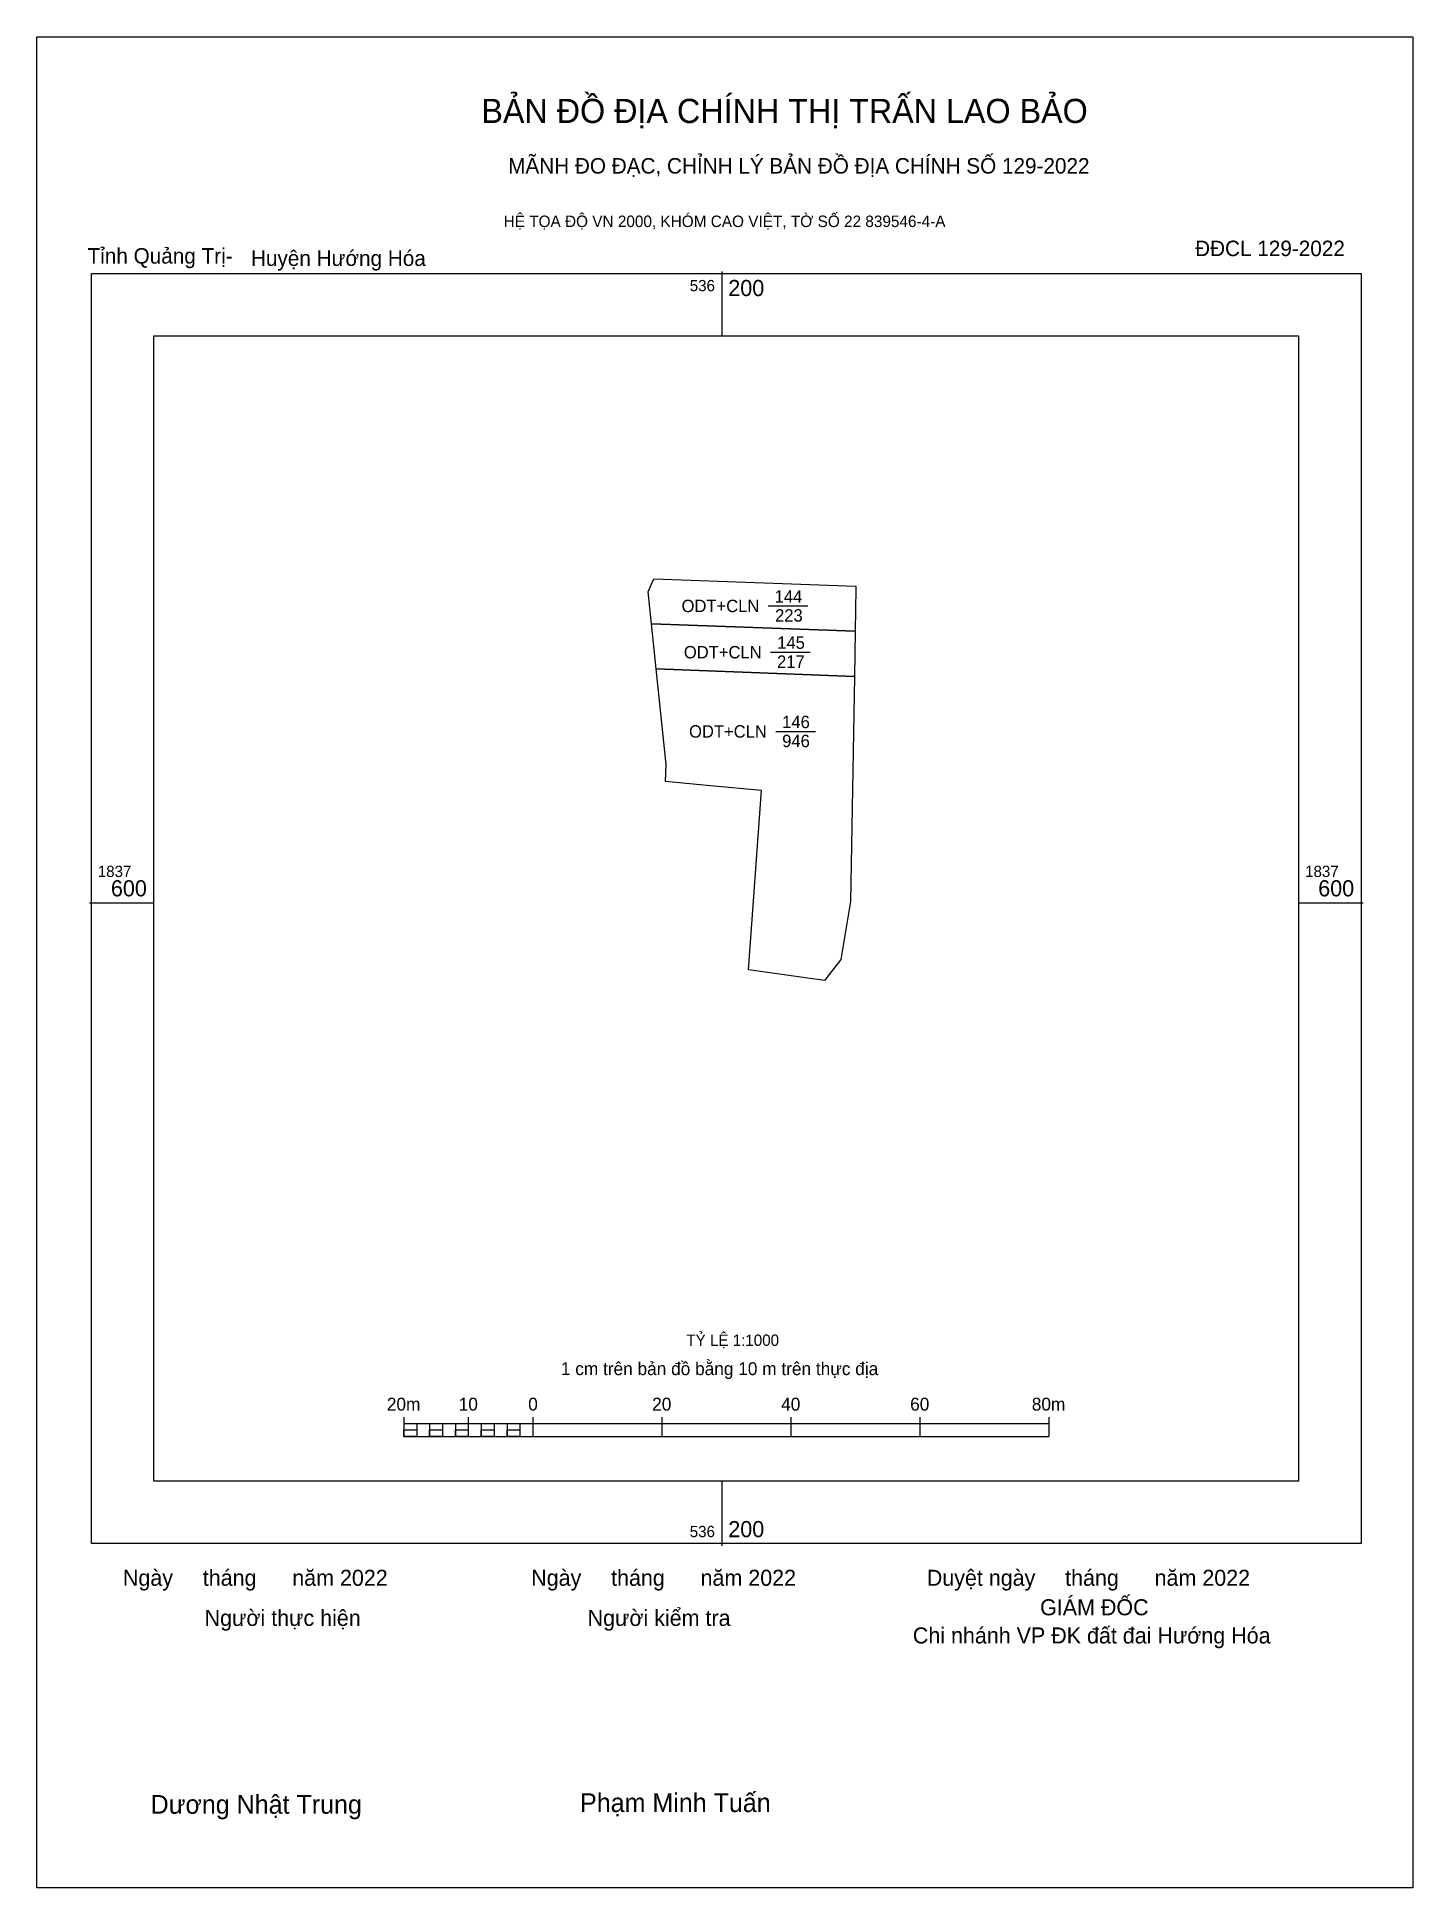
# Model space of a CAD drawing. Extents: x 536094 to 536307, y 1837447 to 1837734.
import ezdxf

# ---------------------------------------------------------------- set-up
doc = ezdxf.new("R2010")
doc.units = 0
for name, color, linetype in [('Level 10', 7, 'Continuous'), ('Level 13', 7, 'Continuous'), ('Level 15', 7, 'Continuous'), ('Level 27', 7, 'Continuous'), ('Level 5', 7, 'Continuous'), ('Level 6', 7, 'Continuous'), ('Level 62', 7, 'Continuous'), ('Level 63', 7, 'Continuous'), ('Level 9', 7, 'Continuous')]:
    doc.layers.add(name, color=color, linetype=linetype)

msp = doc.modelspace()

# ---------------------------------------------------------------- linework, layer by layer
at = {"layer": 'Level 10'}
for points in [[(536189.82, 1837636.26), (536189.09, 1837643.22), (536220.67, 1837642.09), (536220.55, 1837635.09)], [(536191.39, 1837621.43), (536189.82, 1837636.26), (536220.55, 1837635.09), (536219.93, 1837600.2), (536218.46, 1837591.19), (536215.9, 1837587.98), (536204.15, 1837589.6), (536206.13, 1837617.39), (536198.22, 1837618.13), (536191.25, 1837618.79)]]:
    msp.add_lwpolyline(points, close=True, dxfattribs=at)
at = {"layer": 'Level 13'}
for p, q in [((536207.19, 1837646.02), (536213.35, 1837646.02)), ((536207.55, 1837638.85), (536213.7, 1837638.85)), ((536208.36, 1837626.57), (536214.51, 1837626.57))]:
    msp.add_line(p, q, dxfattribs=at)
at = {"layer": 'Level 15'}
msp.add_lwpolyline([(536093.81, 1837734.21), (536307.17, 1837734.21), (536307.17, 1837447.29), (536093.81, 1837447.29)], close=True, dxfattribs=at)
at = {"layer": 'Level 27'}
for p, q in [((536189.82, 1837636.26), (536189.82, 1837636.27)), ((536220.55, 1837635.09), (536220.55, 1837635.1)), ((536191.39, 1837621.43), (536191.38, 1837621.43)), ((536191.25, 1837618.79), (536191.25, 1837618.78)), ((536198.22, 1837618.13), (536198.22, 1837618.12)), ((536204.15, 1837589.6), (536204.14, 1837589.6))]:
    msp.add_line(p, q, dxfattribs=at)
at = {"layer": 'Level 5'}
msp.add_lwpolyline([(536188.56, 1837648.2), (536189.45, 1837650.21), (536220.8, 1837649.09), (536220.79, 1837648.7), (536220.67, 1837642.09), (536189.09, 1837643.22)], close=True, dxfattribs=at)
at = {"layer": 'Level 62'}
msp.add_lwpolyline([(536111.93, 1837687.87), (536289.44, 1837687.87), (536289.44, 1837510.35), (536111.93, 1837510.35)], close=True, dxfattribs=at)
at = {"layer": 'Level 63'}
for p, q in [((536200, 1837697.87), (536200, 1837687.87)), ((536101.93, 1837600), (536111.93, 1837600)), ((536289.44, 1837600), (536299.44, 1837600)), ((536150.69, 1837520.29), (536150.69, 1837517.29)), ((536150.69, 1837519.29), (536250.69, 1837519.29)), ((536152.69, 1837519.29), (536152.69, 1837517.29)), ((536154.69, 1837519.29), (536154.69, 1837517.29)), ((536156.69, 1837519.29), (536156.69, 1837517.29)), ((536158.69, 1837519.29), (536158.69, 1837517.29)), ((536160.69, 1837520.29), (536160.69, 1837517.29)), ((536160.69, 1837519.29), (536160.69, 1837517.29)), ((536162.69, 1837519.29), (536162.69, 1837517.29)), ((536164.69, 1837519.29), (536164.69, 1837517.29)), ((536166.69, 1837519.29), (536166.69, 1837517.29)), ((536168.69, 1837519.29), (536168.69, 1837517.29)), ((536170.69, 1837520.29), (536170.69, 1837517.29)), ((536170.69, 1837519.29), (536170.69, 1837517.29)), ((536190.69, 1837520.29), (536190.69, 1837517.29)), ((536210.69, 1837520.29), (536210.69, 1837517.29)), ((536230.69, 1837520.29), (536230.69, 1837517.29)), ((536250.69, 1837520.29), (536250.69, 1837517.29)), ((536150.69, 1837517.29), (536250.69, 1837517.29)), ((536200, 1837510.35), (536200, 1837500.35))]:
    msp.add_line(p, q, dxfattribs=at)
for points in [[(536102.24, 1837697.55), (536299.13, 1837697.55), (536299.13, 1837500.67), (536102.24, 1837500.67)], [(536150.69, 1837518.29), (536152.69, 1837518.29), (536152.69, 1837517.29), (536150.69, 1837517.29)], [(536150.69, 1837518.29), (536152.69, 1837518.29), (536152.69, 1837517.29), (536150.69, 1837517.29)], [(536154.69, 1837518.29), (536156.69, 1837518.29), (536156.69, 1837517.29), (536154.69, 1837517.29)], [(536158.69, 1837518.29), (536160.69, 1837518.29), (536160.69, 1837517.29), (536158.69, 1837517.29)], [(536162.69, 1837518.29), (536164.69, 1837518.29), (536164.69, 1837517.29), (536162.69, 1837517.29)], [(536166.69, 1837518.29), (536168.69, 1837518.29), (536168.69, 1837517.29), (536166.69, 1837517.29)]]:
    msp.add_lwpolyline(points, close=True, dxfattribs=at)

# ---------------------------------------------------------------- texts
at = {"layer": 'Level 13'}
for s, p in [('144', (536208.19, 1837646.53)), ('ODT+CLN', (536193.76, 1837645.06)), ('223', (536208.26, 1837643.59)), ('ODT+CLN', (536194.11, 1837637.89)), ('145', (536208.59, 1837639.37)), ('217', (536208.56, 1837636.42)), ('ODT+CLN', (536194.92, 1837625.61)), ('146', (536209.36, 1837627.08)), ('946', (536209.36, 1837624.13))]:
    msp.add_text(s, height=1.92, dxfattribs=at).set_placement(p)
at = {"layer": 'Level 6'}
msp.add_text('TỶ LỆ 1:1000', height=1.7579, dxfattribs=at).set_placement((536194.5, 1837531.32))
at = {"layer": 'Level 63'}
for s, height, p in [('BẢN ĐỒ ĐỊA CHÍNH THỊ TRẤN LAO BẢO', 3.7437, (536162.72, 1837720.88)), ('MÃNH ĐO ĐẠC, CHỈNH LÝ BẢN ĐỒ ĐỊA CHÍNH SỐ 129-2022', 2.4022, (536166.87, 1837713.04)), ('HỆ TỌA ĐỘ VN 2000, KHÓM CAO VIỆT, TỜ SỐ 22 839546-4-A', 1.7782, (536166.17, 1837704.75)), ('536', 1.75, (536195.03, 1837694.8)), ('200', 2.5, (536201, 1837694.05)), ('1837', 1.75, (536103.24, 1837604)), ('1837', 1.75, (536290.44, 1837604)), ('600', 2.5, (536105.27, 1837601)), ('600', 2.5, (536292.47, 1837601)), ('1 cm trên bản đồ bằng 10 m trên thực địa', 2, (536175.04, 1837526.79)), ('20m', 2, (536148.06, 1837521.29)), ('10', 2, (536159.2, 1837521.29)), ('0', 2, (536169.98, 1837521.29)), ('20', 2, (536189.2, 1837521.29)), ('40', 2, (536209.2, 1837521.29)), ('60', 2, (536229.2, 1837521.29)), ('80m', 2, (536248.06, 1837521.29)), ('200', 2.5, (536201, 1837501.67)), ('536', 1.75, (536195.03, 1837501.67)), ('Ngày     tháng      năm 2022', 2.4883, (536107.13, 1837494.13)), ('Ngày     tháng      năm 2022', 2.4883, (536170.44, 1837494.13)), ('Duyệt ngày     tháng      năm 2022', 2.4883, (536231.78, 1837494.13)), ('GIÁM ĐỐC', 2.488, (536249.35, 1837489.56)), ('Người thực hiện', 2.4883, (536119.8, 1837487.91)), ('Người kiểm tra', 2.4883, (536179.19, 1837487.91)), ('Chi nhánh VP ĐK đất đai Hướng Hóa', 2.4883, (536229.62, 1837485.19)), ('Dương Nhật Trung', 2.9024, (536111.43, 1837458.8)), ('Phạm Minh Tuấn', 2.9024, (536178.02, 1837459.06))]:
    msp.add_text(s, height=height, dxfattribs=at).set_placement(p)
at = {"layer": 'Level 9'}
for s, p in [('Tỉnh Quảng Trị-', (536101.65, 1837699.08)), ('ĐĐCL 129-2022', (536273.39, 1837700.24)), ('Huyện Hướng Hóa', (536126.99, 1837698.72))]:
    msp.add_text(s, height=2.4022, dxfattribs=at).set_placement(p)

doc.saveas('drawing.dxf')
